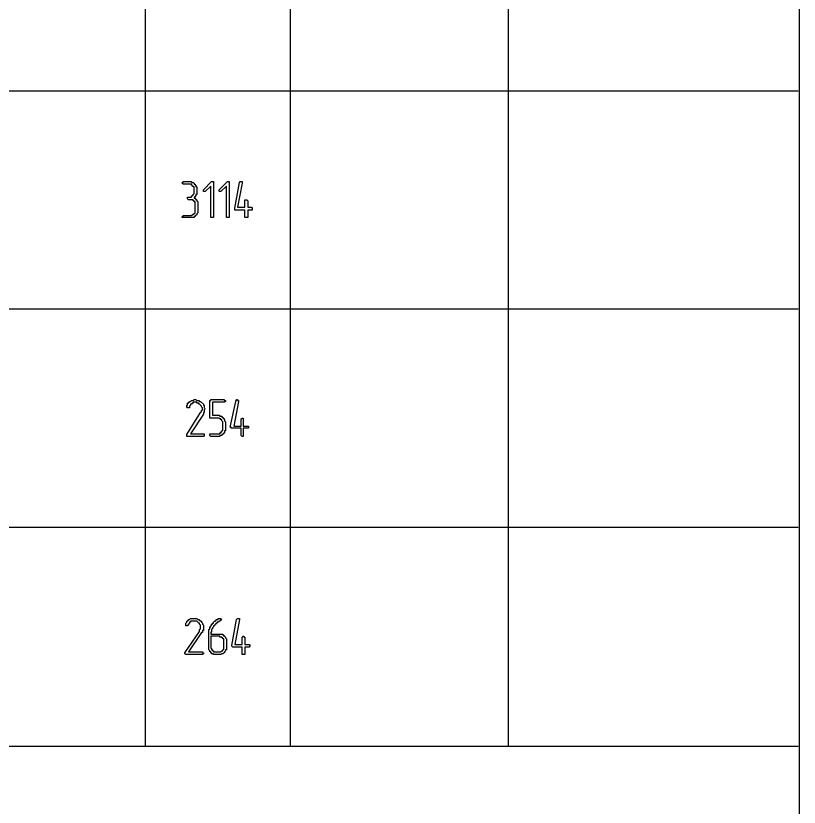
# Model space of a CAD drawing. Header units: millimetres. Extents: x 1 to 1188, y 1 to 840.
# Drawn here: x 1130.9 to 1184.8, y 206 to 260.4 of the extents above; entities that cross this region are included whole.
import ezdxf

# ---------------------------------------------------------------- set-up
doc = ezdxf.new("R2010")
doc.units = ezdxf.units.MM
doc.layers.add('GEOMETRY', color=7, linetype='Continuous')

msp = doc.modelspace()

# ---------------------------------------------------------------- linework, layer by layer
at = {"layer": 'GEOMETRY'}
for points in [[(1184.79, 5.658), (20.835, 5.658), (20.835, 836.683), (1184.79, 836.683)], [(1143.197, 247.847), (1143.26, 247.847), (1143.26, 247.784), (1143.325, 247.784), (1143.325, 247.72), (1143.389, 247.72), (1143.389, 247.657), (1143.452, 247.594), (1143.452, 246.831), (1143.389, 246.768), (1143.389, 246.705), (1143.325, 246.641), (1143.26, 246.641), (1143.26, 246.578), (1143.197, 246.578), (1143.197, 246.514), (1142.372, 246.514), (1142.372, 246.578), (1142.435, 246.578), (1142.435, 246.641), (1143.007, 246.641), (1143.07, 246.705), (1143.134, 246.705), (1143.134, 246.768), (1143.197, 246.768), (1143.26, 246.831), (1143.26, 247.594), (1143.197, 247.594), (1143.197, 247.657), (1143.134, 247.657), (1143.134, 247.72), (1142.817, 247.72), (1142.753, 247.784), (1142.753, 247.91), (1143.007, 247.91), (1143.007, 247.975), (1143.07, 247.975), (1143.07, 248.039), (1143.134, 248.039), (1143.134, 248.102), (1143.197, 248.165), (1143.197, 248.609), (1143.134, 248.609), (1143.134, 248.673), (1143.07, 248.673), (1143.07, 248.736), (1143.007, 248.736), (1143.007, 248.801), (1142.435, 248.801), (1142.372, 248.864), (1142.372, 248.927), (1142.435, 248.927), (1142.435, 248.991), (1143.007, 248.991), (1143.007, 248.927), (1143.134, 248.927), (1143.197, 248.864), (1143.197, 248.801), (1143.26, 248.801), (1143.26, 248.736), (1143.325, 248.736), (1143.325, 248.609), (1143.389, 248.609), (1143.389, 248.102), (1143.325, 248.102), (1143.325, 247.975), (1143.26, 247.975), (1143.26, 247.91), (1143.197, 247.91)], [(1144.531, 246.578), (1144.531, 246.514), (1144.341, 246.514), (1144.341, 248.673), (1143.959, 248.292), (1143.832, 248.292), (1143.832, 248.419), (1144.404, 248.991), (1144.531, 248.991)], [(1145.61, 246.578), (1145.61, 246.514), (1145.42, 246.514), (1145.42, 248.673), (1145.039, 248.292), (1144.913, 248.292), (1144.913, 248.419), (1145.483, 248.991), (1145.61, 248.991)], [(1146.881, 247.213), (1147.134, 247.213), (1147.198, 247.148), (1147.198, 247.022), (1146.881, 247.022), (1146.881, 246.514), (1146.69, 246.514), (1146.69, 247.022), (1145.992, 247.022), (1145.992, 247.148), (1146.309, 248.927), (1146.372, 248.991), (1146.5, 248.991), (1146.5, 248.864), (1146.182, 247.213), (1146.69, 247.213), (1146.69, 247.72), (1146.817, 247.72), (1146.881, 247.657)], [(1143.832, 231.465), (1142.69, 231.465), (1142.69, 231.592), (1143.642, 233.116), (1143.706, 233.179), (1143.706, 233.243), (1143.769, 233.306), (1143.769, 233.433), (1143.706, 233.496), (1143.706, 233.56), (1143.642, 233.623), (1143.579, 233.688), (1143.515, 233.688), (1143.515, 233.751), (1143.389, 233.751), (1143.389, 233.814), (1143.134, 233.814), (1143.134, 233.751), (1143.07, 233.751), (1143.007, 233.688), (1142.944, 233.688), (1142.944, 233.623), (1142.88, 233.56), (1142.88, 233.433), (1142.753, 233.433), (1142.69, 233.496), (1142.69, 233.623), (1142.753, 233.623), (1142.753, 233.751), (1142.817, 233.751), (1142.817, 233.814), (1142.88, 233.814), (1142.88, 233.878), (1142.944, 233.878), (1143.007, 233.941), (1143.134, 233.941), (1143.197, 234.005), (1143.325, 234.005), (1143.389, 233.941), (1143.515, 233.941), (1143.579, 233.878), (1143.642, 233.878), (1143.832, 233.688), (1143.832, 233.623), (1143.896, 233.623), (1143.896, 233.433), (1143.959, 233.369), (1143.896, 233.306), (1143.896, 233.116), (1143.832, 233.116), (1143.832, 232.989), (1142.944, 231.655), (1143.896, 231.655), (1143.896, 231.528)], [(1145.356, 232.035), (1145.356, 231.845), (1145.293, 231.845), (1145.293, 231.719), (1145.23, 231.719), (1145.23, 231.655), (1145.166, 231.655), (1145.166, 231.592), (1145.103, 231.592), (1145.103, 231.528), (1144.976, 231.528), (1144.976, 231.465), (1144.341, 231.465), (1144.277, 231.528), (1144.277, 231.655), (1144.976, 231.655), (1144.976, 231.719), (1145.039, 231.719), (1145.039, 231.782), (1145.103, 231.782), (1145.103, 231.845), (1145.166, 231.909), (1145.166, 232.481), (1145.103, 232.544), (1145.103, 232.607), (1145.039, 232.607), (1145.039, 232.671), (1144.976, 232.671), (1144.913, 232.734), (1144.277, 232.734), (1144.277, 233.941), (1144.341, 233.941), (1144.341, 234.005), (1145.23, 234.005), (1145.293, 233.941), (1145.356, 233.941), (1145.356, 233.878), (1145.293, 233.814), (1144.468, 233.814), (1144.468, 232.926), (1144.913, 232.926), (1144.976, 232.861), (1145.103, 232.861), (1145.103, 232.798), (1145.166, 232.798), (1145.166, 232.734), (1145.23, 232.734), (1145.23, 232.671), (1145.293, 232.607), (1145.293, 232.544), (1145.356, 232.481)], [(1146.564, 232.164), (1146.944, 232.164), (1146.944, 232.035), (1146.564, 232.035), (1146.564, 231.465), (1146.5, 231.465), (1146.435, 231.528), (1146.435, 232.035), (1145.738, 232.035), (1145.738, 232.1), (1145.673, 232.1), (1146.055, 233.878), (1146.055, 233.941), (1146.119, 233.941), (1146.119, 234.005), (1146.182, 234.005), (1146.182, 233.941), (1146.245, 233.941), (1146.245, 233.878), (1145.928, 232.164), (1146.435, 232.164), (1146.435, 232.671), (1146.5, 232.734), (1146.564, 232.734)], [(1143.706, 216.479), (1142.627, 216.479), (1142.563, 216.542), (1142.563, 216.606), (1143.579, 218.066), (1143.579, 218.193), (1143.642, 218.256), (1143.642, 218.51), (1143.579, 218.573), (1143.579, 218.638), (1143.515, 218.638), (1143.389, 218.765), (1142.944, 218.765), (1142.944, 218.702), (1142.88, 218.702), (1142.88, 218.638), (1142.817, 218.573), (1142.817, 218.51), (1142.753, 218.51), (1142.753, 218.447), (1142.627, 218.447), (1142.627, 218.638), (1142.69, 218.702), (1142.69, 218.765), (1142.753, 218.765), (1142.753, 218.828), (1142.817, 218.828), (1142.817, 218.892), (1142.88, 218.892), (1142.944, 218.955), (1143.389, 218.955), (1143.452, 218.892), (1143.515, 218.892), (1143.579, 218.828), (1143.642, 218.828), (1143.642, 218.765), (1143.706, 218.765), (1143.706, 218.702), (1143.769, 218.638), (1143.769, 218.573), (1143.832, 218.51), (1143.832, 218.13), (1143.769, 218.13), (1143.769, 218.003), (1143.706, 218.003), (1142.817, 216.669), (1143.769, 216.669), (1143.769, 216.606), (1143.832, 216.606), (1143.832, 216.542), (1143.769, 216.479)], [(1144.214, 217.813), (1144.214, 218.193), (1144.277, 218.256), (1144.277, 218.383), (1144.341, 218.383), (1144.341, 218.447), (1144.404, 218.51), (1144.404, 218.573), (1144.468, 218.573), (1144.468, 218.638), (1144.531, 218.638), (1144.531, 218.702), (1144.594, 218.765), (1144.658, 218.765), (1144.658, 218.828), (1144.721, 218.828), (1144.721, 218.892), (1144.848, 218.892), (1144.848, 218.955), (1145.039, 218.955), (1145.039, 218.892), (1145.103, 218.892), (1144.976, 218.765), (1144.848, 218.702), (1144.785, 218.702), (1144.785, 218.638), (1144.721, 218.638), (1144.658, 218.573), (1144.594, 218.51), (1144.594, 218.447), (1144.531, 218.447), (1144.531, 218.383), (1144.468, 218.32), (1144.468, 218.256), (1144.404, 218.193), (1144.404, 218.066), (1144.341, 218.003), (1144.341, 217.876), (1145.166, 217.876), (1145.166, 217.813), (1145.23, 217.813), (1145.23, 217.748), (1145.293, 217.748), (1145.356, 217.685), (1145.356, 217.621), (1145.42, 217.558), (1145.42, 216.796), (1145.356, 216.796), (1145.356, 216.732), (1145.293, 216.669), (1145.293, 216.606), (1145.23, 216.606), (1145.166, 216.542), (1145.103, 216.542), (1145.039, 216.479), (1144.531, 216.479), (1144.531, 216.542), (1144.404, 216.542), (1144.404, 216.606), (1144.341, 216.606), (1144.341, 216.669), (1144.277, 216.669), (1144.277, 216.732), (1144.214, 216.796)], [(1146.69, 217.177), (1147.007, 217.177), (1147.007, 217.114), (1147.071, 217.114), (1147.007, 217.051), (1147.007, 216.986), (1146.69, 216.986), (1146.69, 216.479), (1146.5, 216.479), (1146.5, 216.986), (1145.865, 216.986), (1145.802, 217.051), (1145.802, 217.114), (1146.119, 218.892), (1146.182, 218.955), (1146.309, 218.955), (1146.309, 218.892), (1145.992, 217.177), (1146.5, 217.177), (1146.5, 217.685), (1146.564, 217.748), (1146.627, 217.748), (1146.627, 217.685), (1146.69, 217.685)], [(1144.341, 217.748), (1144.341, 216.923), (1144.404, 216.923), (1144.404, 216.796), (1144.468, 216.796), (1144.468, 216.732), (1144.531, 216.732), (1144.531, 216.669), (1145.039, 216.669), (1145.103, 216.732), (1145.166, 216.732), (1145.166, 216.796), (1145.23, 216.859), (1145.23, 217.558), (1145.166, 217.558), (1145.166, 217.621), (1145.103, 217.621), (1145.103, 217.685), (1144.976, 217.685), (1144.976, 217.748)]]:
    msp.add_lwpolyline(points, close=True, dxfattribs=at)
for points in [[(999.752, 384.182), (999.752, 210.192), (1184.727, 210.192)], [(1139.832, 384.182), (1139.832, 210.192)], [(1149.802, 384.182), (1149.802, 210.192)], [(1164.788, 384.182), (1164.788, 210.192)], [(999.752, 255.214), (1184.727, 255.214)], [(999.752, 240.228), (1184.727, 240.228)], [(999.752, 225.242), (1184.727, 225.242)]]:
    msp.add_lwpolyline(points, dxfattribs=at)

doc.saveas('drawing.dxf')
